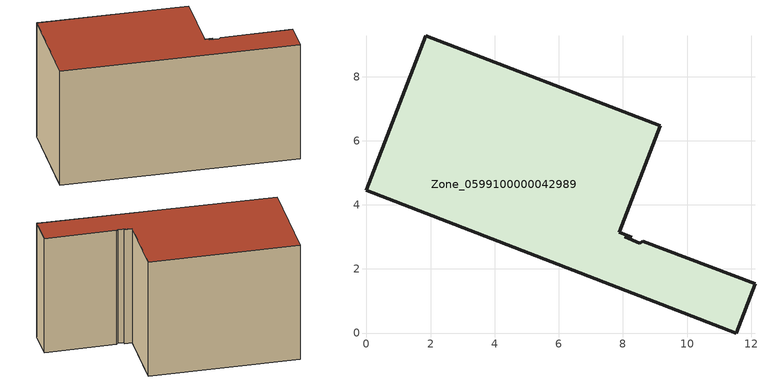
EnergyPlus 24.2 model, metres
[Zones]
Zone_0599100000042989
 floor ground (C_G): 0,4.46 1.85,9.27 9.16,6.47 7.88,3.14 8.27,2.99 8.05,3 8.52,2.81 8.62,2.86 12.12,1.54 11.54,0 z0
 wall outside (C_F): 1.85,9.27 0,4.46 11.54,0 12.12,1.54 8.62,2.86 8.52,2.81 8.05,3 8.27,2.99 7.88,3.14 9.16,6.47 1.85,9.27 z0:6.51
 roof outside (C_R): 8.62,2.86 8.52,2.81 8.05,3 8.27,2.99 7.88,3.14 9.16,6.47 1.85,9.27 0,4.46 11.54,0 12.12,1.54 z6.51
[BUILDING]
Pand.0599100000042989: North Axis=0; Terrain=City; Loads Convergence Tolerance Value=0.04; Temperature Convergence Tolerance Value=0.4; Solar Distribution=FullExterior; Maximum Number of Warmup Days=25; Minimum Number of Warmup Days=1
[Site:Location]
Rotterdam.The.Hague.AP_ZH_NLD Design_Conditions: Latitude=51.96; Longitude=4.45; Time Zone=1; Elevation=-4.5
[SITE:GROUNDTEMPERATURE:BUILDINGSURFACE]
18, 18, 18, 18, 18, 18, 18, 18, 18, 18, 18, 18
[MATERIAL] Thermal Absorptance=0.9; Solar Absorptance=0.7; Visible Absorptance=0.7
Name | Roughness | Thickness | Conductivity | Density | Specific Heat
G.TI.1946 | MediumSmooth | 0.15 | 1 | 540 | 1210
F.TI.1946 | Rough | 0.3 | 0.857143 | 1920 | 840
R.TI.1946 | MediumRough | 0.2 | 0.1 | 1500 | 1000
[CONSTRUCTION]
C_G: G.TI.1946
C_F: F.TI.1946
C_R: R.TI.1946
[ZONE]
Zone_0599100000042989: Type=1; Multiplier=1; Ceiling Height=Autocalculate; Volume=Autocalculate; Floor Area=autocalculate; Part of Total Floor Area=Yes
[ZONEINFILTRATION:DESIGNFLOWRATE]
Infil_Zone_0599100000042989: Zone or ZoneList or Space or SpaceList=Zone_0599100000042989; Schedule=AlwaysOn; Design Flow Rate Calculation Method=Flow/Area; Flow Rate per Floor Area=0.003; Constant Term Coefficient=1; Temperature Term Coefficient=0; Velocity Term Coefficient=0; Velocity Squared Term Coefficient=0
[HVACTEMPLATE:ZONE:IDEALLOADSAIRSYSTEM]
Zone_0599100000042989: Maximum Heating Supply Air Temperature=50; Minimum Cooling Supply Air Temperature=13; Maximum Heating Supply Air Humidity Ratio=0.0156; Minimum Cooling Supply Air Humidity Ratio=0.0077; Heating Limit=NoLimit; Cooling Limit=NoLimit; Dehumidification Control Type=ConstantSensibleHeatRatio; Cooling Sensible Heat Ratio=0.7; Dehumidification Setpoint=60; Humidification Control Type=None; Humidification Setpoint=30; Outdoor Air Method=None; Outdoor Air Flow Rate per Person=0.00944; Outdoor Air Flow Rate per Zone Floor Area=0; Outdoor Air Flow Rate per Zone=0; Demand Controlled Ventilation Type=None; Outdoor Air Economizer Type=NoEconomizer; Heat Recovery Type=None; Sensible Heat Recovery Effectiveness=0.7; Latent Heat Recovery Effectiveness=0.65
[ZONECONTROL:THERMOSTAT]
ThermostatControl_Zone_0599100000042989: Zone or ZoneList=Zone_0599100000042989; Control Type Schedule=DualSetpointControlType; Control 1=Thermostat_Zone_0599100000042989; Temperature Difference Between Cutout And Setpoint=0
[THERMOSTATSETPOINT:DUALSETPOINT]
Thermostat_Zone_0599100000042989: Heating Setpoint Temperature Schedule=HeatingSetpoint_Zone_0599100000042989; Cooling Setpoint Temperature Schedule=CoolingSetpoint_Zone_0599100000042989
[SCHEDULE:COMPACT]
HeatingSetpoint_Zone_0599100000042989: Through: 12/31, For: AllDays, Until: 24:00, 21
CoolingSetpoint_Zone_0599100000042989: Through: 12/31, For: AllDays, Until: 24:00, 24
DualSetpointControlType: Through: 12/31, For: AllDays, Until: 24:00, 4
AlwaysOn: Through: 12/31, For: AllDays, Until: 24:00, 1
